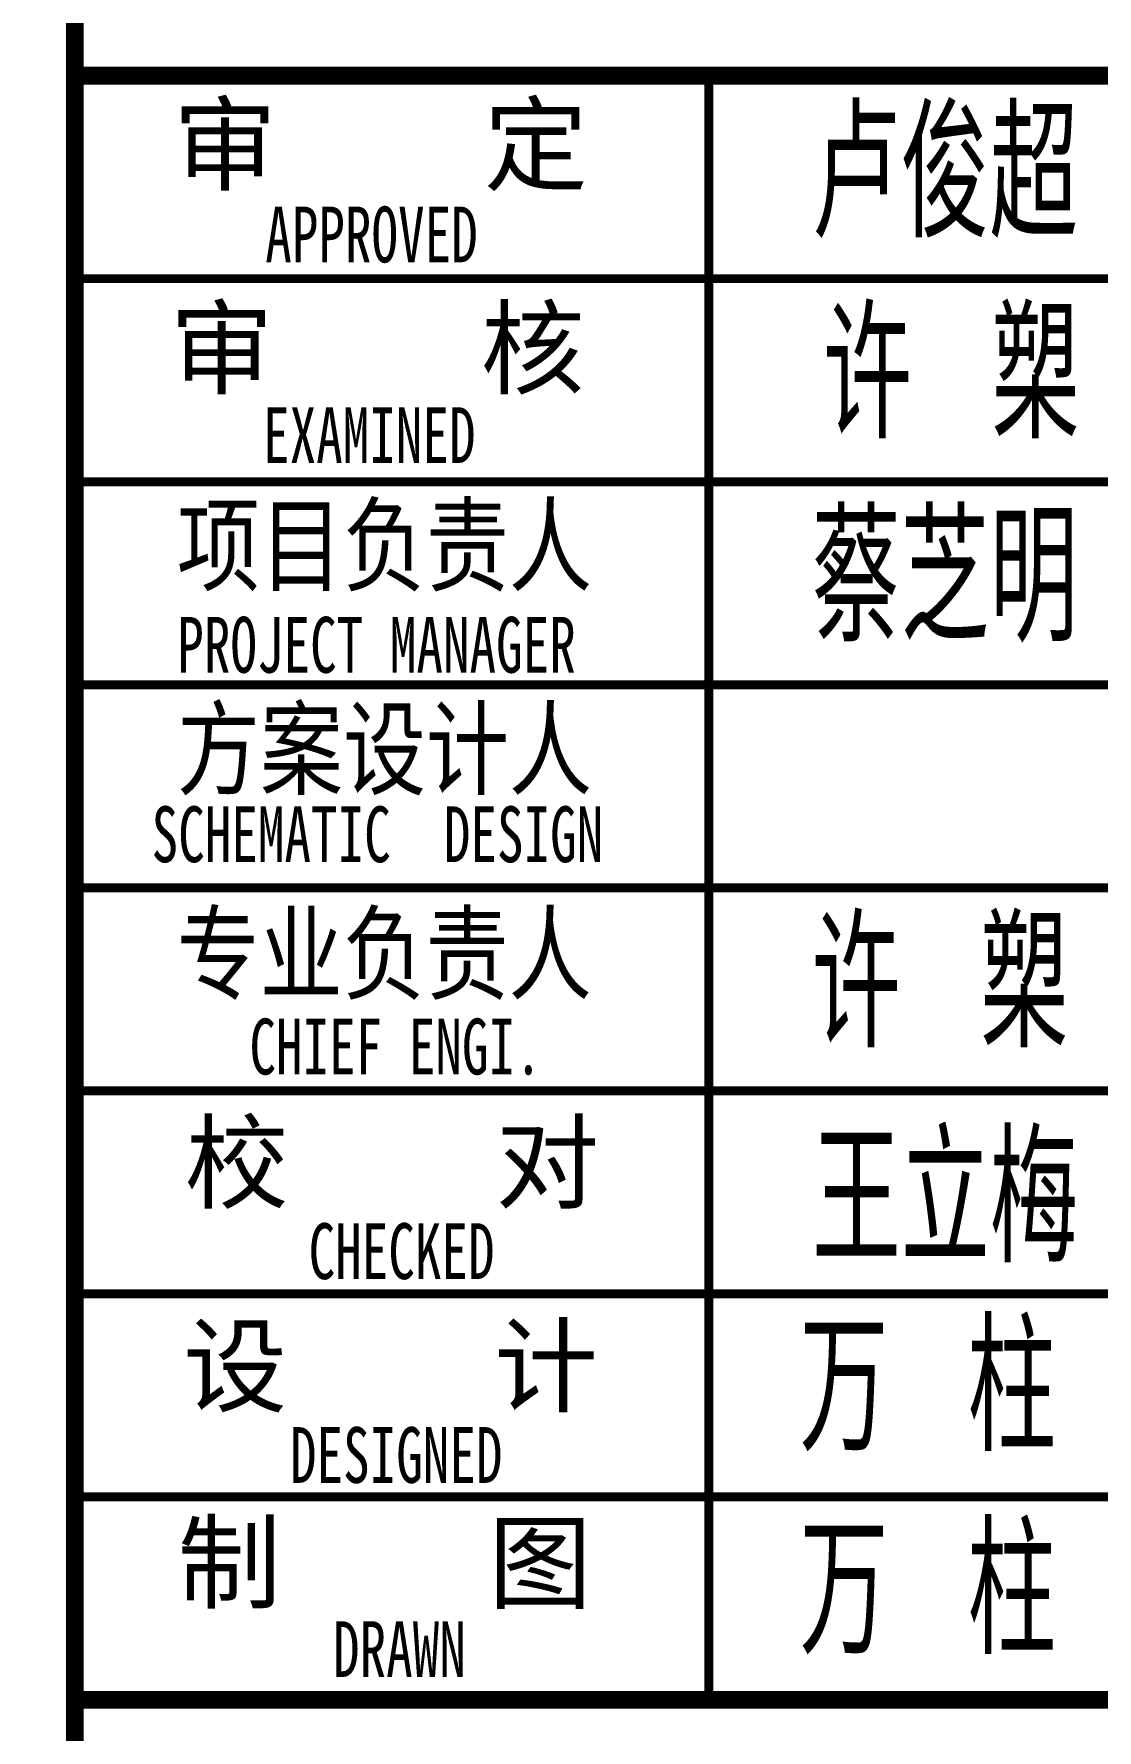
# Model space of a CAD drawing. Extents: x 169490 to 7584583, y -2399407 to 1374371.
# Drawn here: x 1663994 to 1668186, y 803473 to 810156 of the extents above; entities that cross this region are included whole.
import ezdxf
from ezdxf.enums import TextEntityAlignment as Align

# ---------------------------------------------------------------- set-up
doc = ezdxf.new("R2010")
doc.units = 0
doc.header["$LTSCALE"] = 100
doc.layers.add('图框', color=140, linetype='CONTINUOUS')
doc.layers.add('图签文字', color=147, linetype='CONTINUOUS')
doc.layers.add('砼柱', color=2, linetype='CONTINUOUS', lineweight=35)
doc.styles.add('建筑图签-1', font='simhei.ttf', dxfattribs={"width": 0.7})
doc.styles.add('建筑图签-2', font='TXT.shx', dxfattribs={"width": 0.5, "bigfont": 'HZTXT.shx'})

msp = doc.modelspace()

# ---------------------------------------------------------------- linework, layer by layer
at = {"layer": '图框'}
for points, const_width in [([(1664155.5, 796791.4), (1664155.5, 854191.4)], 70), ([(1671155.5, 809991.8), (1664155.5, 809991.8)], 70), ([(1664155.5, 809991.8), (1671155.5, 809991.8)], 70), ([(1666655, 803591.8), (1666655.5, 809991.8)], 35), ([(1664155.5, 809191.8), (1671155.5, 809191.8)], 35), ([(1664155.5, 808391.8), (1671155.5, 808391.8)], 35), ([(1664155.5, 807591.8), (1671155.5, 807591.8)], 35), ([(1664155.5, 806791.8), (1671155.5, 806791.8)], 35), ([(1664155.5, 805991.8), (1671155.5, 805991.8)], 35), ([(1664155.5, 805191.8), (1671155.5, 805191.8)], 35), ([(1664155.5, 804391.8), (1671155.5, 804391.8)], 35), ([(1664155.5, 803591.8), (1671155.5, 803591.8)], 70)]:
    msp.add_lwpolyline(points, dxfattribs=dict(at, const_width=const_width))
at = {"layer": '砼柱', "ltscale": 10}
msp.add_lwpolyline([(1590550.5, 854191.4), (1664155.5, 854191.4), (1664155.5, 796791.4), (1590550.5, 796791.4)], close=True, dxfattribs=at)

# ---------------------------------------------------------------- texts
at = {"layer": '图框', "style": '建筑图签-1', "width": 0.7}
for s, p in [('APPROVED ', (1664906.1, 809256.2)), ('EXAMINED  ', (1664897.5, 808465.6, -1799)), ('PROJECT MANAGER', (1664559.3, 807639.4, -1799)), ('SCHEMATIC  DESIGN', (1664458.1, 806892.8, -1799))]:
    msp.add_text(s, height=220, dxfattribs=at).set_placement(p)
for s, p in [('CHIEF ENGI.', (1665420, 806166.3)), ('CHECKED  ', (1665548.5, 805360.2)), ('DESIGNED ', (1665475, 804556.9)), (' DRAWN   ', (1665540, 803791.9))]:
    msp.add_text(s, height=220, dxfattribs=at).set_placement(p, align=Align.MIDDLE)
at = {"layer": '图签文字', "color": 7, "style": '建筑图签-1'}
for s, p in [('审    定', (1664543.2, 809570.6)), ('审    核', (1664530, 808768.3)), ('校    对', (1664588.8, 805559.6)), ('设    计', (1664583.3, 804757.9)), ('制    图', (1664560.3, 803983.1))]:
    msp.add_text(s, height=300, dxfattribs=at).set_placement(p)
at = {"layer": '图签文字', "color": 1, "style": '建筑图签-2', "width": 0.7}
for s, p in [('卢俊超', (1667061.7, 809353.3)), ('许 槊', (1667106.1, 808562.4)), ('蔡芝明', (1667061.7, 807762.4)), ('许 槊', (1667061.7, 806162.4)), ('王立梅', (1667062.5, 805315.5)), ('万 柱', (1667013.2, 804571.8)), ('万 柱', (1667013.2, 803771.8))]:
    msp.add_text(s, height=500, dxfattribs=at).set_placement(p)
at = {"layer": '图签文字', "color": 7, "style": '建筑图签-1', "width": 0.8}
for s, p in [('项目负责人', (1664557.9, 807992.1)), ('方案设计人', (1664557.9, 807189.6)), ('专业负责人', (1664556.7, 806383.1))]:
    msp.add_text(s, height=300, dxfattribs=at).set_placement(p)

doc.saveas('drawing.dxf')
